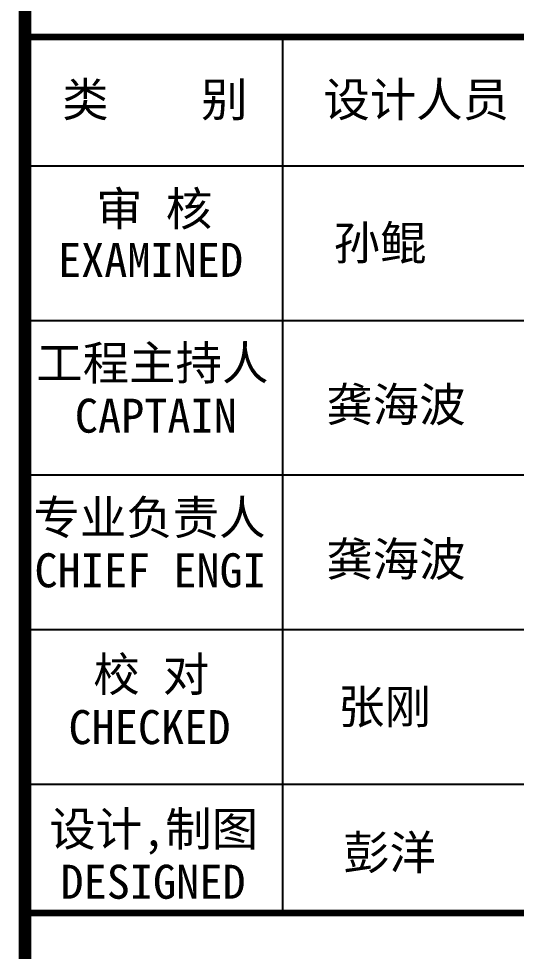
# Model space of a CAD drawing. Extents: x 32461 to 402082, y -617694 to 182569.
# Drawn here: x 394318 to 398549, y -472755 to -464823 of the extents above; entities that cross this region are included whole.
import ezdxf

# ---------------------------------------------------------------- set-up
doc = ezdxf.new("R2010")
doc.units = 0
doc.header["$LTSCALE"] = 1000
doc.header["$MEASUREMENT"] = 0
doc.layers.add('图框', color=4, linetype='CONTINUOUS')
doc.styles.add('STYLE-黑体', font='simhei.ttf')

msp = doc.modelspace()

# ---------------------------------------------------------------- linework, layer by layer
at = {"layer": '图框', "color": 0}
for p, q in [((394372.3, -466074.1), (400982.4, -466074.1)), ((394372.3, -466074.1), (400982.4, -466074.1)), ((394372.3, -467388.8), (400982.4, -467388.8)), ((394372.3, -468703.5), (400982.4, -468703.5)), ((394372.3, -470018.2), (400982.4, -470018.2)), ((394372.3, -471333), (400982.4, -471333))]:
    msp.add_line(p, q, dxfattribs=at)
at = {"layer": '图框', "color": 4, "const_width": 108.4}
msp.add_lwpolyline([(394372.3, -455351.9), (400982.4, -455351.9), (400982.4, -499351.9), (394372.3, -499351.9)], close=True, dxfattribs=at)
at = {"layer": '图框', "color": 0, "const_width": 55}
msp.add_lwpolyline([(394372.3, -464978.5), (400982.4, -464978.5), (400982.4, -476153.6), (394372.3, -476153.6)], close=True, dxfattribs=at)
at = {"layer": '图框', "color": 0}
for points in [[(396563.5, -466074.1), (396563.5, -464978.5)], [(396563.5, -472428.6), (396563.5, -466074.1)]]:
    msp.add_lwpolyline(points, dxfattribs=at)
at = {"layer": '图框', "color": 0, "const_width": 55}
msp.add_lwpolyline([(394372.3, -472428.6), (400982.4, -472428.6)], dxfattribs=at)

# ---------------------------------------------------------------- texts
at = {"layer": '图框', "color": 0, "style": 'STYLE-黑体'}
for s, p in [('类    别 ', (394688.2, -465655.2)), ('设计人员', (396908.6, -465655.2)), ('审 核', (394977.3, -466584.4)), ('EXAMINED ', (394652, -467018.7)), ('工程主持人', (394468.4, -467894.7)), ('CAPTAIN', (394795.6, -468343.9)), ('专业负责人', (394443.8, -469209.4)), ('CHIEF ENGI', (394452.3, -469658.7)), ('校 对', (394952.7, -470543.4)), ('CHECKED  ', (394741.6, -470992.6)), ('设计,制图', (394578.4, -471858.1)), ('DESIGNED ', (394673, -472307.3))]:
    msp.add_text(s, height=289.24, dxfattribs=at).set_placement(p)
at = {"layer": '图框', "color": 4, "style": 'STYLE-黑体'}
for s, p in [('孙鲲', (396995.9, -466874.5)), ('龚海波', (396934, -468249.3)), ('龚海波', (396934, -469564.1)), ('张刚', (397034, -470818.7)), ('彭洋', (397076.2, -472058.7))]:
    msp.add_text(s, height=289.24, dxfattribs=at).set_placement(p)

doc.saveas('drawing.dxf')
